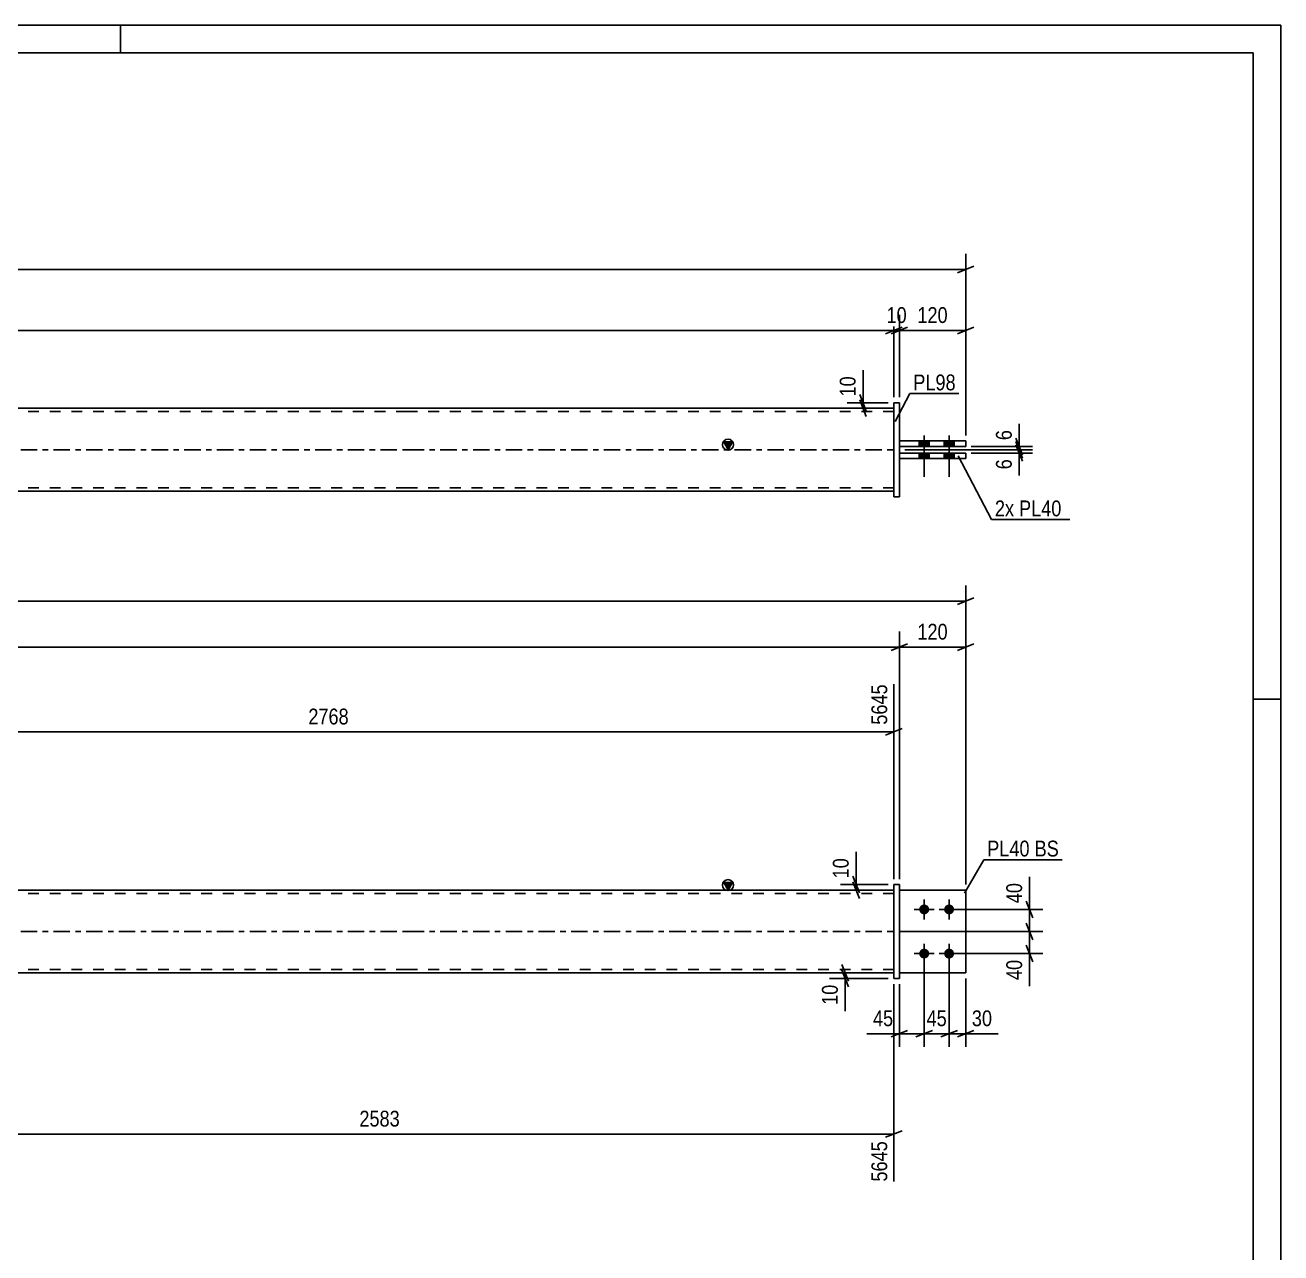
# Model space of a CAD drawing. Header units: millimetres. Extents: x 0 to 594, y 0 to 420.
# Drawn here: x 366.7 to 594, y 197.8 to 420 of the extents above; entities that cross this region are included whole.
import ezdxf

# ---------------------------------------------------------------- set-up
doc = ezdxf.new("R2010")
doc.units = ezdxf.units.MM
doc.linetypes.add('DXK_LINE_DOT2', pattern=[3.9198, 1.9599, -1.9599])
doc.linetypes.add('DXK_LINE_DOT3', pattern=[5.9187, 2.979, -0.9799, 0.9799, -0.9799])
doc.styles.add('Arial Narrow', font='ARIALN.TTF', dxfattribs={"height": 0.2})

# ---------------------------------------------------------------- blocks, each defined once
blk = doc.blocks.new('Unknown-580611264-1130')
at = {"color": 5, "linetype": 'Continuous'}
for p, q in [((594, 420), (0, 420)), ((384, 415), (384, 420)), ((594, 0), (594, 420)), ((589, 415), (5, 415)), ((589, 5), (589, 415)), ((594, 298), (589, 298))]:
    blk.add_line(p, q, dxfattribs=at)
blk = doc.blocks.new('Part-580611264-1695 - 1673')
at = {"color": 2, "linetype": 'Continuous'}
for p, q in [((536.95, 263.45), (524.95, 263.45)), ((536.95, 263.45), (536.95, 263.45)), ((536.95, 263.45), (536.95, 248.45)), ((524.95, 248.45), (536.95, 248.45))]:
    blk.add_line(p, q, dxfattribs=at)
at = {"color": 7, "linetype": 'DXK_LINE_DOT2'}
for p, q in [((524.95, 263.45), (536.95, 263.45)), ((524.95, 263.45), (524.95, 263.45)), ((524.95, 263.45), (524.95, 248.45)), ((524.95, 248.45), (536.95, 248.45))]:
    blk.add_line(p, q, dxfattribs=at)
blk = doc.blocks.new('Part-580611264-1700 - 1673')
at = {"linetype": 'Continuous'}
blk.add_hatch(color=2, dxfattribs=at).paths.add_polyline_path([(493.95, 263.45), (493.15, 264.85), (494.75, 264.85)])
at = {"color": 2, "linetype": 'Continuous'}
for p, q in [((493.95, 263.45), (493.15, 264.85)), ((493.15, 264.85), (494.75, 264.85)), ((494.75, 264.85), (493.95, 263.45)), ((435.85, 263.45), (194.29, 263.45)), ((523.95, 263.45), (435.95, 263.45)), ((435.85, 248.45), (194.29, 248.45)), ((523.95, 248.45), (435.95, 248.45))]:
    blk.add_line(p, q, dxfattribs=at)
at = {"color": 7, "linetype": 'DXK_LINE_DOT2'}
for p, q in [((435.85, 262.85), (194.29, 262.85)), ((523.95, 262.85), (435.95, 262.85)), ((523.95, 248.45), (523.95, 263.45)), ((435.85, 249.05), (194.29, 249.05)), ((523.95, 249.05), (435.95, 249.05))]:
    blk.add_line(p, q, dxfattribs=at)
at = {"color": 7, "linetype": 'DXK_LINE_DOT3'}
for p, q in [((194.29, 255.95), (435.85, 255.95)), ((435.95, 255.95), (523.95, 255.95))]:
    blk.add_line(p, q, dxfattribs=at)
at = {"color": 2, "linetype": 'Continuous'}
blk.add_circle((493.95, 264.35), 1, dxfattribs=at)
blk = doc.blocks.new('Part-580611264-1685 - 1673')
at = {"color": 2, "linetype": 'Continuous'}
for p, q in [((523.95, 264.45), (524.95, 264.45)), ((523.95, 247.45), (523.95, 264.45)), ((524.95, 247.45), (524.95, 264.45)), ((523.95, 247.45), (523.95, 247.45)), ((523.95, 247.45), (524.95, 247.45))]:
    blk.add_line(p, q, dxfattribs=at)
at = {"color": 7, "linetype": 'DXK_LINE_DOT2'}
for p, q in [((523.95, 264.45), (524.95, 264.45)), ((523.95, 247.45), (524.95, 247.45))]:
    blk.add_line(p, q, dxfattribs=at)
blk = doc.blocks.new('Part-580611264-1690 - 1673')
at = {"color": 7, "linetype": 'DXK_LINE_DOT2'}
for p, q in [((524.95, 263.45), (536.95, 263.45)), ((536.95, 263.45), (524.95, 263.45)), ((524.95, 263.45), (524.95, 263.45)), ((524.95, 263.45), (524.95, 248.45)), ((536.95, 263.45), (536.95, 263.45)), ((536.95, 263.45), (536.95, 248.45)), ((524.95, 248.45), (536.95, 248.45)), ((524.95, 248.45), (536.95, 248.45))]:
    blk.add_line(p, q, dxfattribs=at)
blk = doc.blocks.new('Bolt-580611264-1710 - 1673')
at = {"linetype": 'Continuous'}
for points in [[(529.45, 260.85), (529.63, 260.83), (529.81, 260.77), (529.98, 260.68), (530.12, 260.55), (530.23, 260.4), (530.3, 260.23), (530.34, 260.04), (530.34, 259.85), (530.3, 259.67), (530.23, 259.5), (530.12, 259.35), (529.98, 259.22), (529.81, 259.13), (529.63, 259.07), (529.45, 259.05), (529.26, 259.07), (529.08, 259.13), (528.92, 259.22), (528.78, 259.35), (528.67, 259.5), (528.59, 259.67), (528.55, 259.85), (528.55, 260.04), (528.59, 260.23), (528.67, 260.4), (528.78, 260.55), (528.92, 260.68), (529.08, 260.77), (529.26, 260.83)], [(533.95, 260.85), (534.13, 260.83), (534.31, 260.77), (534.48, 260.68), (534.62, 260.55), (534.73, 260.4), (534.8, 260.23), (534.84, 260.04), (534.84, 259.85), (534.8, 259.67), (534.73, 259.5), (534.62, 259.35), (534.48, 259.22), (534.31, 259.13), (534.13, 259.07), (533.95, 259.05), (533.76, 259.07), (533.58, 259.13), (533.42, 259.22), (533.28, 259.35), (533.17, 259.5), (533.09, 259.67), (533.05, 259.85), (533.05, 260.04), (533.09, 260.23), (533.17, 260.4), (533.28, 260.55), (533.42, 260.68), (533.58, 260.77), (533.76, 260.83)], [(529.45, 252.85), (529.63, 252.83), (529.81, 252.77), (529.98, 252.68), (530.12, 252.55), (530.23, 252.4), (530.3, 252.23), (530.34, 252.04), (530.34, 251.85), (530.3, 251.67), (530.23, 251.5), (530.12, 251.35), (529.98, 251.22), (529.81, 251.13), (529.63, 251.07), (529.45, 251.05), (529.26, 251.07), (529.08, 251.13), (528.92, 251.22), (528.78, 251.35), (528.67, 251.5), (528.59, 251.67), (528.55, 251.85), (528.55, 252.04), (528.59, 252.23), (528.67, 252.4), (528.78, 252.55), (528.92, 252.68), (529.08, 252.77), (529.26, 252.83)], [(533.95, 252.85), (534.13, 252.83), (534.31, 252.77), (534.48, 252.68), (534.62, 252.55), (534.73, 252.4), (534.8, 252.23), (534.84, 252.04), (534.84, 251.85), (534.8, 251.67), (534.73, 251.5), (534.62, 251.35), (534.48, 251.22), (534.31, 251.13), (534.13, 251.07), (533.95, 251.05), (533.76, 251.07), (533.58, 251.13), (533.42, 251.22), (533.28, 251.35), (533.17, 251.5), (533.09, 251.67), (533.05, 251.85), (533.05, 252.04), (533.09, 252.23), (533.17, 252.4), (533.28, 252.55), (533.42, 252.68), (533.58, 252.77), (533.76, 252.83)]]:
    blk.add_hatch(color=1, dxfattribs=at).paths.add_polyline_path(points)
at = {"color": 1, "linetype": 'Continuous'}
for p, q in [((529.45, 261.75), (529.45, 258.15)), ((533.95, 261.75), (533.95, 258.15)), ((527.65, 259.95), (531.25, 259.95)), ((532.15, 259.95), (535.75, 259.95)), ((529.45, 253.75), (529.45, 250.15)), ((533.95, 253.75), (533.95, 250.15)), ((527.65, 251.95), (531.25, 251.95)), ((532.15, 251.95), (535.75, 251.95))]:
    blk.add_line(p, q, dxfattribs=at)
blk = doc.blocks.new('Bolt-580611264-1371 - 1367')
at = {"linetype": 'Continuous'}
for points in [[(530.35, 344.75), (528.55, 344.75), (528.55, 343.75), (530.35, 343.75)], [(530.35, 344.75), (528.55, 344.75), (528.55, 343.75), (530.35, 343.75)], [(534.85, 344.75), (533.05, 344.75), (533.05, 343.75), (534.85, 343.75)], [(534.85, 344.75), (533.05, 344.75), (533.05, 343.75), (534.85, 343.75)], [(530.35, 342.55), (528.55, 342.55), (528.55, 341.55), (530.35, 341.55)], [(530.35, 342.55), (528.55, 342.55), (528.55, 341.55), (530.35, 341.55)], [(534.85, 342.55), (533.05, 342.55), (533.05, 341.55), (534.85, 341.55)], [(534.85, 342.55), (533.05, 342.55), (533.05, 341.55), (534.85, 341.55)]]:
    blk.add_hatch(color=1, dxfattribs=at).paths.add_polyline_path(points)
at = {"color": 1, "linetype": 'Continuous'}
for p, q in [((529.45, 345.75), (529.45, 338.25)), ((529.45, 345.75), (529.45, 338.25)), ((533.95, 345.75), (533.95, 338.25)), ((533.95, 345.75), (533.95, 338.25)), ((528.55, 344.75), (528.55, 343.75)), ((528.55, 344.75), (528.55, 343.75)), ((530.35, 344.75), (530.35, 343.75)), ((530.35, 344.75), (530.35, 343.75)), ((533.05, 344.75), (533.05, 343.75)), ((533.05, 344.75), (533.05, 343.75)), ((534.85, 344.75), (534.85, 343.75)), ((534.85, 344.75), (534.85, 343.75)), ((528.55, 342.55), (528.55, 341.55)), ((528.55, 342.55), (528.55, 341.55)), ((530.35, 342.55), (530.35, 341.55)), ((530.35, 342.55), (530.35, 341.55)), ((533.05, 342.55), (533.05, 341.55)), ((533.05, 342.55), (533.05, 341.55)), ((534.85, 342.55), (534.85, 341.55)), ((534.85, 342.55), (534.85, 341.55))]:
    blk.add_line(p, q, dxfattribs=at)
blk = doc.blocks.new('Part-580611264-1456 - 1367')
at = {"linetype": 'Continuous'}
blk.add_hatch(color=2, dxfattribs=at).paths.add_polyline_path([(493.95, 343.15), (493.15, 344.55), (494.75, 344.55)])
at = {"color": 2, "linetype": 'Continuous'}
for p, q in [((435.85, 350.65), (194.29, 350.65)), ((523.95, 350.65), (435.95, 350.65)), ((493.95, 343.15), (493.15, 344.55)), ((493.15, 344.55), (494.75, 344.55)), ((494.75, 344.55), (493.95, 343.15)), ((435.85, 335.65), (194.29, 335.65)), ((523.95, 335.65), (435.95, 335.65))]:
    blk.add_line(p, q, dxfattribs=at)
at = {"color": 7, "linetype": 'DXK_LINE_DOT2'}
for p, q in [((435.85, 350.05), (194.29, 350.05)), ((523.95, 350.05), (435.95, 350.05)), ((523.95, 335.65), (523.95, 350.65)), ((435.85, 336.25), (194.29, 336.25)), ((523.95, 336.25), (435.95, 336.25))]:
    blk.add_line(p, q, dxfattribs=at)
at = {"color": 7, "linetype": 'DXK_LINE_DOT3'}
for p, q in [((194.29, 343.15), (435.85, 343.15)), ((435.95, 343.15), (523.95, 343.15))]:
    blk.add_line(p, q, dxfattribs=at)
at = {"color": 2, "linetype": 'Continuous'}
blk.add_circle((493.95, 344.05), 1, dxfattribs=at)
blk = doc.blocks.new('Part-580611264-1461 - 1367')
at = {"color": 2, "linetype": 'Continuous'}
for p, q in [((536.95, 342.55), (524.95, 342.55)), ((524.95, 341.55), (536.95, 341.55)), ((536.95, 341.55), (536.95, 342.55))]:
    blk.add_line(p, q, dxfattribs=at)
at = {"color": 7, "linetype": 'DXK_LINE_DOT2'}
for p, q in [((524.95, 342.55), (524.95, 341.55)), ((536.95, 342.55), (524.95, 342.55)), ((524.95, 341.55), (536.95, 341.55))]:
    blk.add_line(p, q, dxfattribs=at)
blk = doc.blocks.new('Part-580611264-1433 - 1367')
at = {"color": 2, "linetype": 'Continuous'}
for p, q in [((523.95, 351.65), (523.95, 351.65)), ((523.95, 334.65), (523.95, 351.65)), ((523.95, 351.65), (524.95, 351.65)), ((524.95, 351.65), (524.95, 351.65)), ((524.95, 351.65), (524.95, 334.65)), ((523.95, 334.65), (524.95, 334.65)), ((523.95, 334.65), (523.95, 334.65)), ((524.95, 334.65), (524.95, 334.65))]:
    blk.add_line(p, q, dxfattribs=at)
at = {"color": 7, "linetype": 'DXK_LINE_DOT2'}
for p, q in [((523.95, 351.65), (524.95, 351.65)), ((523.95, 334.65), (524.95, 334.65)), ((524.95, 334.65), (524.95, 334.65))]:
    blk.add_line(p, q, dxfattribs=at)
blk = doc.blocks.new('Part-580611264-1466 - 1367')
at = {"color": 2, "linetype": 'Continuous'}
for p, q in [((536.95, 344.75), (524.95, 344.75)), ((524.95, 343.75), (536.95, 343.75)), ((536.95, 343.75), (536.95, 344.75))]:
    blk.add_line(p, q, dxfattribs=at)
at = {"color": 7, "linetype": 'DXK_LINE_DOT2'}
for p, q in [((524.95, 344.75), (524.95, 343.75)), ((536.95, 344.75), (524.95, 344.75)), ((524.95, 343.75), (536.95, 343.75))]:
    blk.add_line(p, q, dxfattribs=at)
blk = doc.blocks.new('StraightDimension-580611264-1936 - 1673')
at = {"color": 7, "linetype": 'Continuous'}
for p, q in [((522.95, 248.45), (512.3, 248.45)), ((514.55, 249.95), (515.75, 246.95)), ((515.75, 245.95), (514.55, 248.95)), ((515.15, 247.45), (515.15, 248.45)), ((522.95, 247.45), (512.3, 247.45))]:
    blk.add_line(p, q, dxfattribs=at)
at = {"color": 0}
blk.add_wipeout([(514.4, 246.92), (510.2, 246.92), (510.2, 242.07), (514.4, 242.07)], dxfattribs=at)
at = {"color": 7, "linetype": 'Continuous'}
blk.add_line((515.15, 247.45), (515.15, 241.54), dxfattribs=at)
blk.add_line((515.15, 247.45), (515.15, 241.54), dxfattribs=at)
at = {"color": 3, "style": 'Arial Narrow'}
blk.add_text('10', height=2.863, rotation=90.0002, dxfattribs=at).set_placement((513.8, 242.67))
blk = doc.blocks.new('StraightDimension-580611264-1955 - 1673')
at = {"color": 7, "linetype": 'Continuous'}
for p, q in [((529.45, 250.95), (529.45, 235.06)), ((533.95, 250.95), (533.95, 235.06)), ((527.95, 236.86), (530.95, 238.06)), ((529.45, 237.46), (533.95, 237.46)), ((535.45, 238.06), (532.45, 236.86))]:
    blk.add_line(p, q, dxfattribs=at)
at = {"color": 0}
blk.add_wipeout([(534.13, 238.21), (534.13, 242.41), (529.27, 242.41), (529.27, 238.21)], dxfattribs=at)
at = {"color": 3, "style": 'Arial Narrow'}
blk.add_text('45', height=2.863, dxfattribs=at).set_placement((529.87, 238.81))
blk = doc.blocks.new('StraightDimension-580611264-2017 - 1673')
at = {"color": 7, "linetype": 'Continuous'}
for p, q in [((547.91, 257.45), (549.11, 254.45)), ((524.95, 255.95), (550.91, 255.95)), ((548.51, 251.95), (548.51, 255.95)), ((549.11, 250.45), (547.91, 253.45)), ((534.95, 251.95), (550.91, 251.95))]:
    blk.add_line(p, q, dxfattribs=at)
at = {"color": 0}
blk.add_wipeout([(547.76, 251.42), (543.56, 251.42), (543.56, 246.57), (547.76, 246.57)], dxfattribs=at)
at = {"color": 7, "linetype": 'Continuous'}
blk.add_line((548.51, 251.95), (548.51, 246.04), dxfattribs=at)
blk.add_line((548.51, 251.95), (548.51, 246.04), dxfattribs=at)
at = {"color": 3, "style": 'Arial Narrow'}
blk.add_text('40', height=2.863, rotation=90.0002, dxfattribs=at).set_placement((547.16, 247.17))
blk = doc.blocks.new('StraightDimension-580611264-2031 - 1673')
at = {"color": 7, "linetype": 'Continuous'}
for p, q in [((516.52, 265.95), (517.72, 262.95)), ((522.95, 264.45), (514.27, 264.45)), ((517.72, 261.95), (516.52, 264.95)), ((517.12, 263.45), (517.12, 264.45)), ((522.95, 263.45), (514.27, 263.45))]:
    blk.add_line(p, q, dxfattribs=at)
at = {"color": 0}
blk.add_wipeout([(516.37, 269.83), (512.17, 269.83), (512.17, 264.97), (516.37, 264.97)], dxfattribs=at)
at = {"color": 7, "linetype": 'Continuous'}
blk.add_line((517.12, 264.45), (517.12, 270.35), dxfattribs=at)
blk.add_line((517.12, 264.45), (517.12, 270.35), dxfattribs=at)
at = {"color": 3, "style": 'Arial Narrow'}
blk.add_text('10', height=2.863, rotation=90.0002, dxfattribs=at).set_placement((515.77, 265.57))
blk = doc.blocks.new('StraightDimension-580611264-1760 - 1673')
at = {"color": 7, "linetype": 'Continuous'}
for p, q in [((319.32, 264.45), (319.32, 300.7)), ((523.95, 265.45), (523.95, 300.7)), ((320.82, 292.68), (317.82, 291.48)), ((319.32, 292.08), (523.95, 292.08)), ((522.45, 291.48), (525.45, 292.68))]:
    blk.add_line(p, q, dxfattribs=at)
at = {"color": 0, "linetype": 'Continuous'}
blk.add_wipeout([(523.35, 301.3), (519.15, 301.3), (519.15, 292.78), (523.35, 292.78)], dxfattribs=at)
at = {"color": 0}
blk.add_wipeout([(425.89, 292.83), (425.89, 297.03), (417.38, 297.03), (417.38, 292.83)], dxfattribs=at)
at = {"color": 3, "linetype": 'Continuous', "style": 'Arial Narrow'}
blk.add_text('5645', height=2.863, rotation=90.0002, dxfattribs=at).set_placement((522.75, 293.38))
at = {"color": 3, "style": 'Arial Narrow'}
blk.add_text('2768', height=2.863, dxfattribs=at).set_placement((417.98, 293.43))
blk = doc.blocks.new('StraightDimension-580611264-2050 - 1673')
at = {"color": 7, "linetype": 'Continuous'}
for p, q in [((524.95, 265.45), (524.95, 310.28)), ((105.19, 307.43), (524.95, 307.43)), ((523.45, 306.83), (526.45, 308.03))]:
    blk.add_line(p, q, dxfattribs=at)
blk = doc.blocks.new('StraightDimension-580611264-2040 - 1673')
at = {"color": 7, "linetype": 'Continuous'}
for p, q in [((524.95, 265.45), (524.95, 310.28)), ((536.95, 264.45), (536.95, 310.28)), ((523.45, 306.83), (526.45, 308.03)), ((524.95, 307.43), (536.95, 307.43)), ((538.45, 308.03), (535.45, 306.83))]:
    blk.add_line(p, q, dxfattribs=at)
at = {"color": 0}
blk.add_wipeout([(534.29, 308.18), (534.29, 312.38), (527.61, 312.38), (527.61, 308.18)], dxfattribs=at)
at = {"color": 3, "style": 'Arial Narrow'}
blk.add_text('120', height=2.863, dxfattribs=at).set_placement((528.21, 308.78))
blk = doc.blocks.new('StraightDimension-580611264-1945 - 1673')
at = {"color": 7, "linetype": 'Continuous'}
for p, q in [((529.45, 250.95), (529.45, 235.06)), ((524.95, 246.45), (524.95, 235.06)), ((523.45, 236.86), (526.45, 238.06)), ((524.95, 237.46), (529.45, 237.46)), ((530.95, 238.06), (527.95, 236.86))]:
    blk.add_line(p, q, dxfattribs=at)
at = {"color": 0}
blk.add_wipeout([(524.42, 238.21), (524.42, 242.41), (519.57, 242.41), (519.57, 238.21)], dxfattribs=at)
at = {"color": 7, "linetype": 'Continuous'}
blk.add_line((524.95, 237.46), (519.04, 237.46), dxfattribs=at)
blk.add_line((524.95, 237.46), (519.04, 237.46), dxfattribs=at)
at = {"color": 3, "style": 'Arial Narrow'}
blk.add_text('45', height=2.863, dxfattribs=at).set_placement((520.17, 238.81))
blk = doc.blocks.new('StraightDimension-580611264-1746 - 1673')
at = {"color": 7, "linetype": 'Continuous'}
for p, q in [((536.95, 264.45), (536.95, 318.57)), ((535.45, 315.12), (538.45, 316.32)), ((93.19, 315.72), (536.95, 315.72))]:
    blk.add_line(p, q, dxfattribs=at)
blk = doc.blocks.new('StraightDimension-580611264-1838 - 1673')
at = {"color": 7, "linetype": 'Continuous'}
for p, q in [((337.8, 247.45), (337.8, 201.99)), ((523.95, 246.45), (523.95, 210.69)), ((339.3, 219.9), (336.3, 218.7)), ((337.8, 219.3), (523.95, 219.3)), ((522.45, 218.7), (525.45, 219.9))]:
    blk.add_line(p, q, dxfattribs=at)
at = {"color": 0}
blk.add_wipeout([(435.13, 220.05), (435.13, 224.25), (426.62, 224.25), (426.62, 220.05)], dxfattribs=at)
at = {"color": 0, "linetype": 'Continuous'}
blk.add_wipeout([(523.35, 218.6), (519.15, 218.6), (519.15, 210.08), (523.35, 210.08)], dxfattribs=at)
at = {"color": 3, "style": 'Arial Narrow'}
blk.add_text('2583', height=2.863, dxfattribs=at).set_placement((427.22, 220.65))
at = {"color": 3, "linetype": 'Continuous', "style": 'Arial Narrow'}
blk.add_text('5645', height=2.863, rotation=90.0002, dxfattribs=at).set_placement((522.75, 210.69))
blk = doc.blocks.new('StraightDimension-580611264-1965 - 1673')
at = {"color": 7, "linetype": 'Continuous'}
for p, q in [((533.95, 250.95), (533.95, 235.06)), ((536.95, 247.45), (536.95, 235.06)), ((532.45, 236.86), (535.45, 238.06)), ((533.95, 237.46), (536.95, 237.46)), ((538.45, 238.06), (535.45, 236.86))]:
    blk.add_line(p, q, dxfattribs=at)
at = {"color": 0}
blk.add_wipeout([(542.33, 238.21), (542.33, 242.41), (537.47, 242.41), (537.47, 238.21)], dxfattribs=at)
at = {"color": 7, "linetype": 'Continuous'}
blk.add_line((536.95, 237.46), (542.85, 237.46), dxfattribs=at)
blk.add_line((536.95, 237.46), (542.85, 237.46), dxfattribs=at)
at = {"color": 3, "style": 'Arial Narrow'}
blk.add_text('30', height=2.863, dxfattribs=at).set_placement((538.07, 238.81))
blk = doc.blocks.new('StraightDimension-580611264-2004 - 1673')
at = {"color": 7, "linetype": 'Continuous'}
for p, q in [((547.91, 261.45), (549.11, 258.45)), ((534.95, 259.95), (550.91, 259.95)), ((548.51, 255.95), (548.51, 259.95)), ((549.11, 254.45), (547.91, 257.45)), ((524.95, 255.95), (550.91, 255.95))]:
    blk.add_line(p, q, dxfattribs=at)
at = {"color": 0}
blk.add_wipeout([(547.76, 265.33), (543.56, 265.33), (543.56, 260.47), (547.76, 260.47)], dxfattribs=at)
at = {"color": 7, "linetype": 'Continuous'}
blk.add_line((548.51, 259.95), (548.51, 265.85), dxfattribs=at)
blk.add_line((548.51, 259.95), (548.51, 265.85), dxfattribs=at)
at = {"color": 3, "style": 'Arial Narrow'}
blk.add_text('40', height=2.863, rotation=90.0002, dxfattribs=at).set_placement((547.16, 261.07))
blk = doc.blocks.new('StraightDimension-580611264-1545 - 1367')
at = {"color": 7, "linetype": 'Continuous'}
for p, q in [((536.95, 345.75), (536.95, 378.6)), ((93.19, 375.75), (536.95, 375.75)), ((535.45, 375.15), (538.45, 376.35))]:
    blk.add_line(p, q, dxfattribs=at)
blk = doc.blocks.new('StraightDimension-580611264-1576 - 1367')
at = {"color": 7, "linetype": 'Continuous'}
for p, q in [((523.95, 352.65), (523.95, 367.59)), ((106.19, 364.74), (523.95, 364.74)), ((522.45, 364.14), (525.45, 365.34))]:
    blk.add_line(p, q, dxfattribs=at)
blk = doc.blocks.new('StraightDimension-580611264-1586 - 1367')
at = {"color": 7, "linetype": 'Continuous'}
for p, q in [((523.95, 352.65), (523.95, 367.59)), ((524.95, 352.65), (524.95, 367.59)), ((522.45, 364.14), (525.45, 365.34)), ((526.45, 365.34), (523.45, 364.14)), ((523.95, 364.74), (524.95, 364.74))]:
    blk.add_line(p, q, dxfattribs=at)
at = {"color": 0}
blk.add_wipeout([(526.88, 365.49), (526.88, 369.69), (522.02, 369.69), (522.02, 365.49)], dxfattribs=at)
at = {"color": 3, "style": 'Arial Narrow'}
blk.add_text('10', height=2.863, dxfattribs=at).set_placement((522.62, 366.09))
blk = doc.blocks.new('StraightDimension-580611264-1596 - 1367')
at = {"color": 7, "linetype": 'Continuous'}
for p, q in [((524.95, 352.65), (524.95, 367.59)), ((536.95, 345.75), (536.95, 367.59)), ((523.45, 364.14), (526.45, 365.34)), ((524.95, 364.74), (536.95, 364.74)), ((538.45, 365.34), (535.45, 364.14))]:
    blk.add_line(p, q, dxfattribs=at)
at = {"color": 0}
blk.add_wipeout([(534.29, 365.49), (534.29, 369.69), (527.61, 369.69), (527.61, 365.49)], dxfattribs=at)
at = {"color": 3, "style": 'Arial Narrow'}
blk.add_text('120', height=2.863, dxfattribs=at).set_placement((528.21, 366.09))
blk = doc.blocks.new('StraightDimension-580611264-1607 - 1367')
at = {"color": 7, "linetype": 'Continuous'}
for p, q in [((517.77, 353.15), (518.97, 350.15)), ((522.95, 351.65), (515.52, 351.65)), ((522.95, 350.65), (515.52, 350.65)), ((518.97, 349.15), (517.77, 352.15)), ((518.37, 350.65), (518.37, 351.65))]:
    blk.add_line(p, q, dxfattribs=at)
at = {"color": 0}
blk.add_wipeout([(517.62, 357.04), (513.42, 357.04), (513.42, 352.18), (517.62, 352.18)], dxfattribs=at)
at = {"color": 7, "linetype": 'Continuous'}
blk.add_line((518.37, 351.65), (518.37, 357.56), dxfattribs=at)
blk.add_line((518.37, 351.65), (518.37, 357.56), dxfattribs=at)
at = {"color": 3, "style": 'Arial Narrow'}
blk.add_text('10', height=2.863, rotation=90.0002, dxfattribs=at).set_placement((517.02, 352.78))
blk = doc.blocks.new('StraightDimension-580611264-1618 - 1367')
at = {"color": 7, "linetype": 'Continuous'}
for p, q in [((546.04, 344.65), (547.24, 341.65)), ((547.24, 341.05), (546.04, 344.05)), ((525.95, 343.15), (549.04, 343.15)), ((537.95, 342.55), (549.04, 342.55)), ((546.64, 342.55), (546.64, 343.15))]:
    blk.add_line(p, q, dxfattribs=at)
at = {"color": 0}
blk.add_wipeout([(545.89, 342.03), (541.69, 342.03), (541.69, 339), (545.89, 339)], dxfattribs=at)
at = {"color": 7, "linetype": 'Continuous'}
blk.add_line((546.64, 342.55), (546.64, 338.48), dxfattribs=at)
blk.add_line((546.64, 342.55), (546.64, 338.48), dxfattribs=at)
at = {"color": 3, "style": 'Arial Narrow'}
blk.add_text('6', height=2.86, rotation=90.0002, dxfattribs=at).set_placement((545.29, 339.6))
blk = doc.blocks.new('StraightDimension-580611264-1627 - 1367')
at = {"color": 7, "linetype": 'Continuous'}
for p, q in [((537.95, 343.75), (549.04, 343.75)), ((546.04, 345.25), (547.24, 342.25)), ((547.24, 341.65), (546.04, 344.65)), ((546.64, 343.15), (546.64, 343.75)), ((525.95, 343.15), (549.04, 343.15))]:
    blk.add_line(p, q, dxfattribs=at)
at = {"color": 0}
blk.add_wipeout([(545.89, 347.31), (541.69, 347.31), (541.69, 344.28), (545.89, 344.28)], dxfattribs=at)
at = {"color": 7, "linetype": 'Continuous'}
blk.add_line((546.64, 343.75), (546.64, 347.83), dxfattribs=at)
blk.add_line((546.64, 343.75), (546.64, 347.83), dxfattribs=at)
at = {"color": 3, "style": 'Arial Narrow'}
blk.add_text('6', height=2.86, rotation=90.0002, dxfattribs=at).set_placement((545.29, 344.88))
blk = doc.blocks.new('MarkSet-580611264-2083 - 1673')
at = {"color": 0}
blk.add_wipeout([(548.53, 269.53), (548.53, 272.53), (540.85, 272.53), (540.85, 269.53)], dxfattribs=at)
blk.add_wipeout([(548.53, 269.53), (548.53, 272.53), (540.85, 272.53), (540.85, 269.53)], dxfattribs=at)
at = {"color": 30, "linetype": 'Continuous'}
blk.add_line((536.75, 262.87), (540.25, 268.93), dxfattribs=at)
at = {"color": 0}
blk.add_wipeout([(553.81, 269.53), (553.81, 272.53), (549.43, 272.53), (549.43, 269.53)], dxfattribs=at)
blk.add_wipeout([(553.81, 269.53), (553.81, 272.53), (549.43, 272.53), (549.43, 269.53)], dxfattribs=at)
at = {"color": 30, "linetype": 'Continuous'}
blk.add_line((540.25, 268.93), (554.41, 268.93), dxfattribs=at)
at = {"color": 3, "style": 'Arial Narrow'}
for s, p in [('PL40', (540.85, 269.53)), ('BS', (549.43, 269.53))]:
    blk.add_text(s, height=2.863, dxfattribs=at).set_placement(p)
blk = doc.blocks.new('MarkSet-580611264-1658 - 1367')
at = {"color": 0}
blk.add_wipeout([(545.71, 331.1), (545.71, 334.1), (542.24, 334.1), (542.24, 331.1)], dxfattribs=at)
blk.add_wipeout([(545.71, 331.1), (545.71, 334.1), (542.24, 334.1), (542.24, 331.1)], dxfattribs=at)
at = {"color": 30, "linetype": 'Continuous'}
blk.add_line((535.6, 342.07), (541.64, 330.5), dxfattribs=at)
at = {"color": 0}
blk.add_wipeout([(554.28, 331.1), (554.28, 334.1), (546.61, 334.1), (546.61, 331.1)], dxfattribs=at)
blk.add_wipeout([(554.28, 331.1), (554.28, 334.1), (546.61, 334.1), (546.61, 331.1)], dxfattribs=at)
at = {"color": 30, "linetype": 'Continuous'}
blk.add_line((541.64, 330.5), (555.78, 330.5), dxfattribs=at)
at = {"color": 3, "style": 'Arial Narrow'}
for s, p in [('2x', (542.24, 331.1)), ('PL40', (546.61, 331.1))]:
    blk.add_text(s, height=2.863, dxfattribs=at).set_placement(p)
blk = doc.blocks.new('Mark-580611264-1429 - 1367')
at = {"color": 0}
blk.add_wipeout([(535.14, 353.9), (535.14, 356.9), (527.47, 356.9), (527.47, 353.9)], dxfattribs=at)
blk.add_wipeout([(535.14, 353.9), (535.14, 356.9), (527.47, 356.9), (527.47, 353.9)], dxfattribs=at)
at = {"color": 30, "linetype": 'Continuous'}
for p, q in [((524.18, 348.23), (526.87, 353.3)), ((526.87, 353.3), (535.74, 353.3))]:
    blk.add_line(p, q, dxfattribs=at)
at = {"color": 3, "style": 'Arial Narrow'}
blk.add_text('PL98', height=2.863, dxfattribs=at).set_placement((527.47, 353.9))

msp = doc.modelspace()

# ---------------------------------------------------------------- block references
for name in ['Unknown-580611264-1130', 'Part-580611264-1456 - 1367', 'Part-580611264-1433 - 1367', 'Bolt-580611264-1371 - 1367', 'Part-580611264-1466 - 1367', 'Part-580611264-1461 - 1367', 'Part-580611264-1700 - 1673', 'Part-580611264-1685 - 1673', 'Part-580611264-1695 - 1673', 'Part-580611264-1690 - 1673', 'Bolt-580611264-1710 - 1673']:
    msp.add_blockref(name, (0, 0))

# ---------------------------------------------------------------- next in the draw order: block references
for name in ['StraightDimension-580611264-1545 - 1367', 'StraightDimension-580611264-2031 - 1673', 'StraightDimension-580611264-1955 - 1673', 'StraightDimension-580611264-1936 - 1673']:
    msp.add_blockref(name, (0, 0))

# ---------------------------------------------------------------- next in the draw order: block references
for name in ['StraightDimension-580611264-1576 - 1367', 'StraightDimension-580611264-1760 - 1673', 'StraightDimension-580611264-2017 - 1673']:
    msp.add_blockref(name, (0, 0))

# ---------------------------------------------------------------- next in the draw order: block references
for name in ['StraightDimension-580611264-1586 - 1367', 'StraightDimension-580611264-2050 - 1673', 'StraightDimension-580611264-1945 - 1673', 'StraightDimension-580611264-1965 - 1673']:
    msp.add_blockref(name, (0, 0))

# ---------------------------------------------------------------- next in the draw order: block references
for name in ['StraightDimension-580611264-1596 - 1367', 'StraightDimension-580611264-2040 - 1673', 'StraightDimension-580611264-1838 - 1673']:
    msp.add_blockref(name, (0, 0))

# ---------------------------------------------------------------- next in the draw order: block references
for name in ['StraightDimension-580611264-1607 - 1367', 'StraightDimension-580611264-1618 - 1367', 'StraightDimension-580611264-1746 - 1673']:
    msp.add_blockref(name, (0, 0))

# ---------------------------------------------------------------- next in the draw order: block references
for name in ['StraightDimension-580611264-1627 - 1367', 'StraightDimension-580611264-2004 - 1673']:
    msp.add_blockref(name, (0, 0))

# ---------------------------------------------------------------- next in the draw order: block references
for name in ['Mark-580611264-1429 - 1367', 'MarkSet-580611264-1658 - 1367', 'MarkSet-580611264-2083 - 1673']:
    msp.add_blockref(name, (0, 0))

doc.saveas('drawing.dxf')
